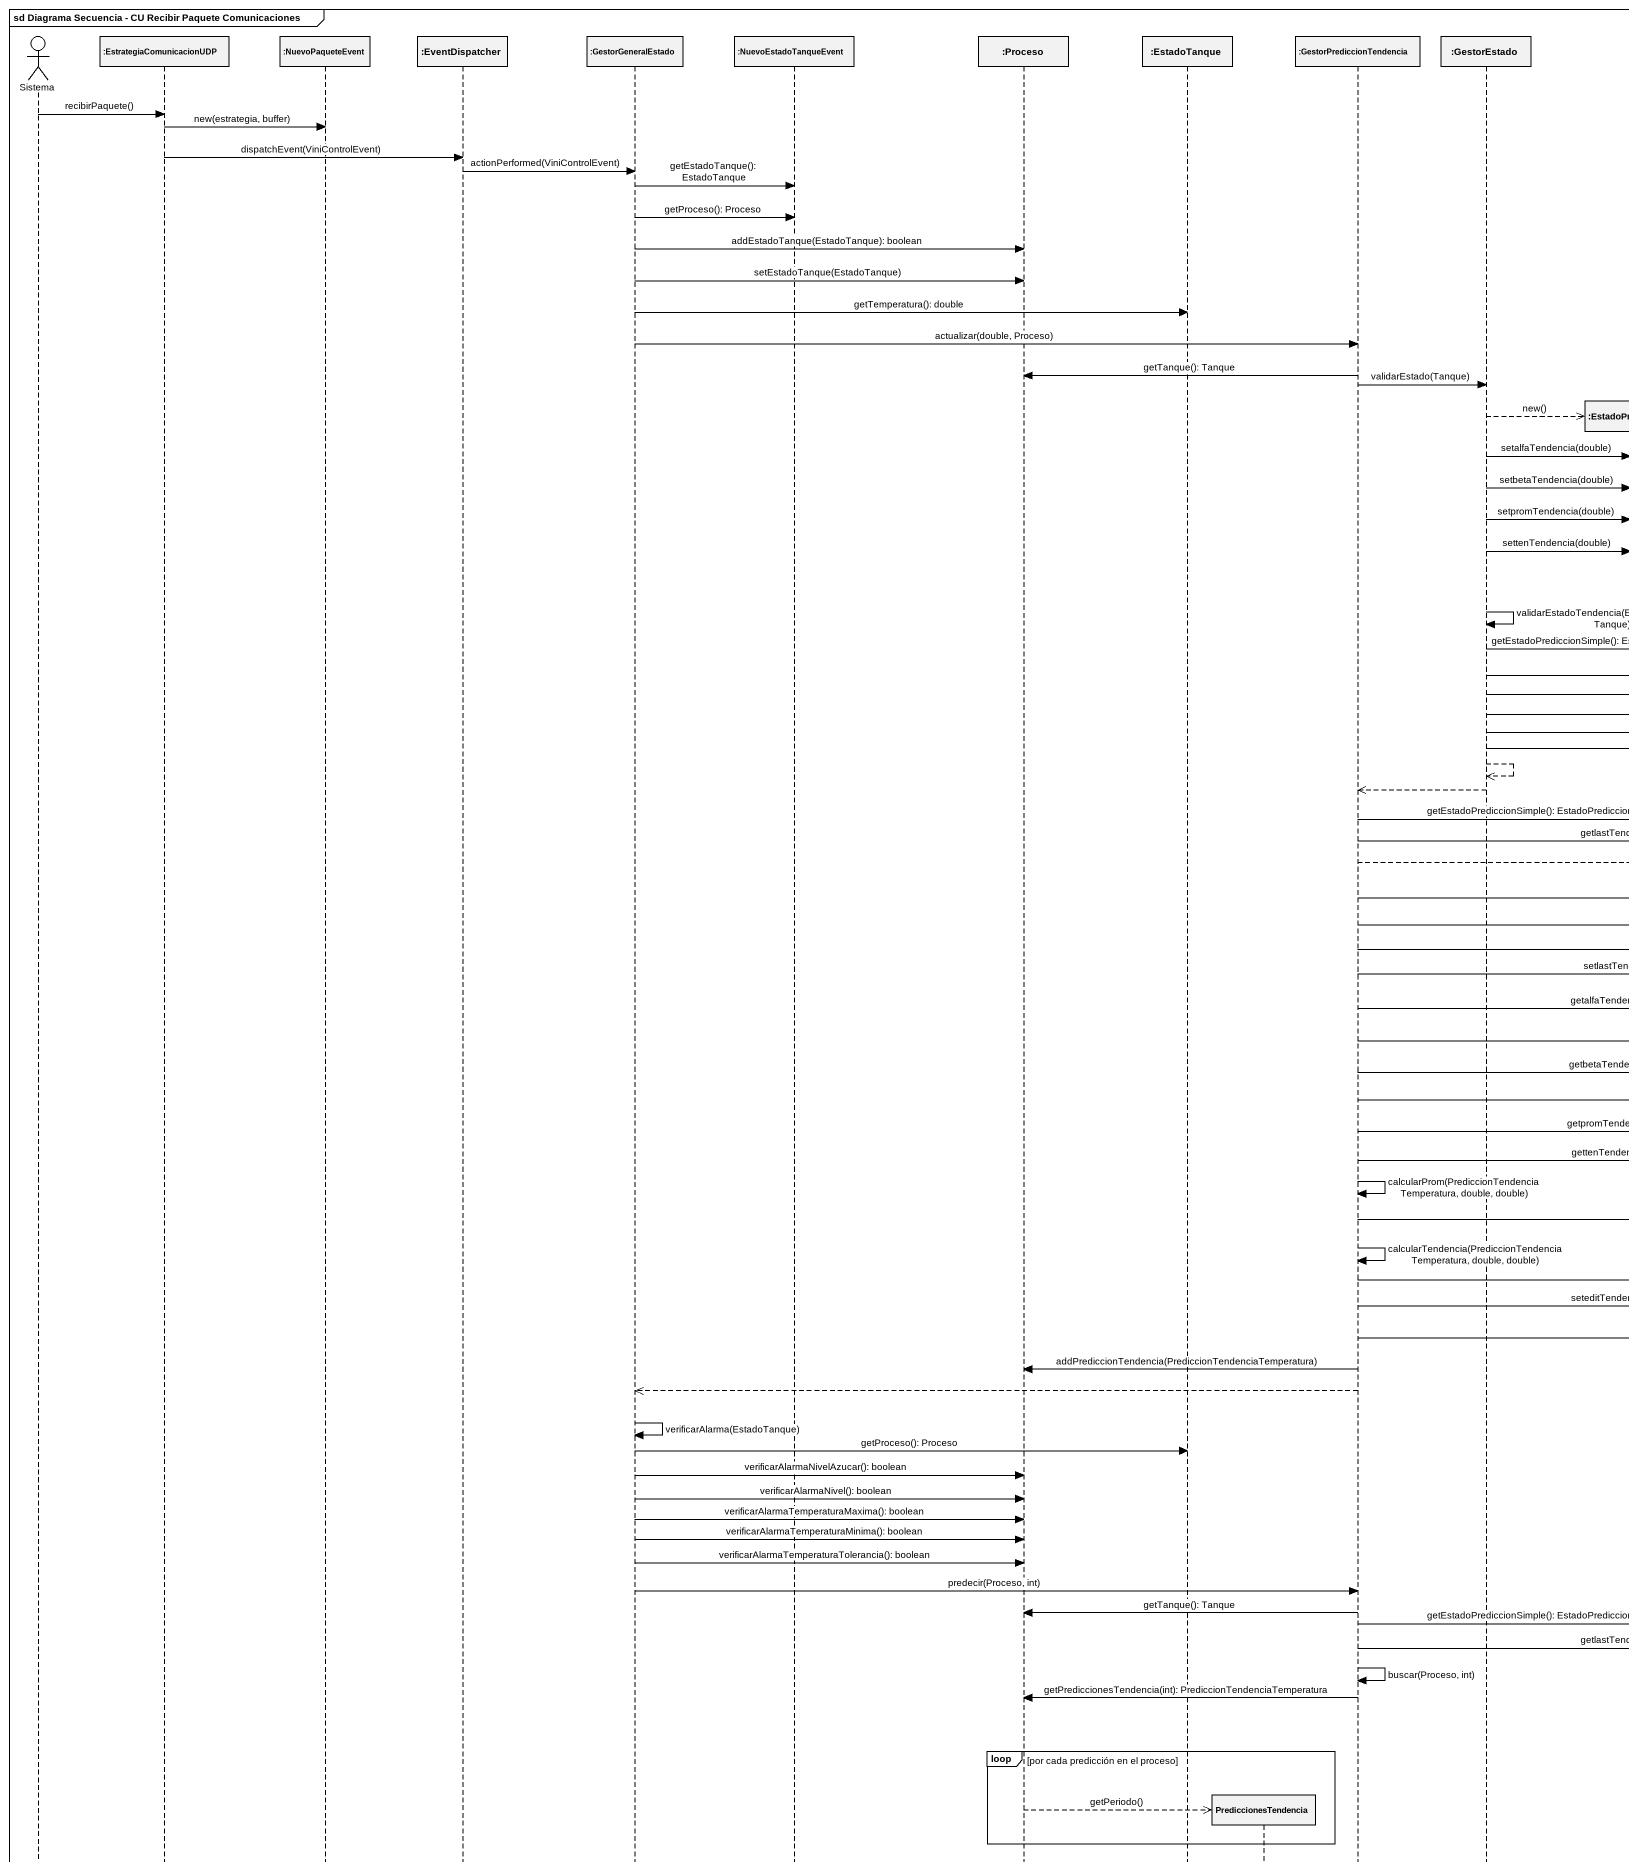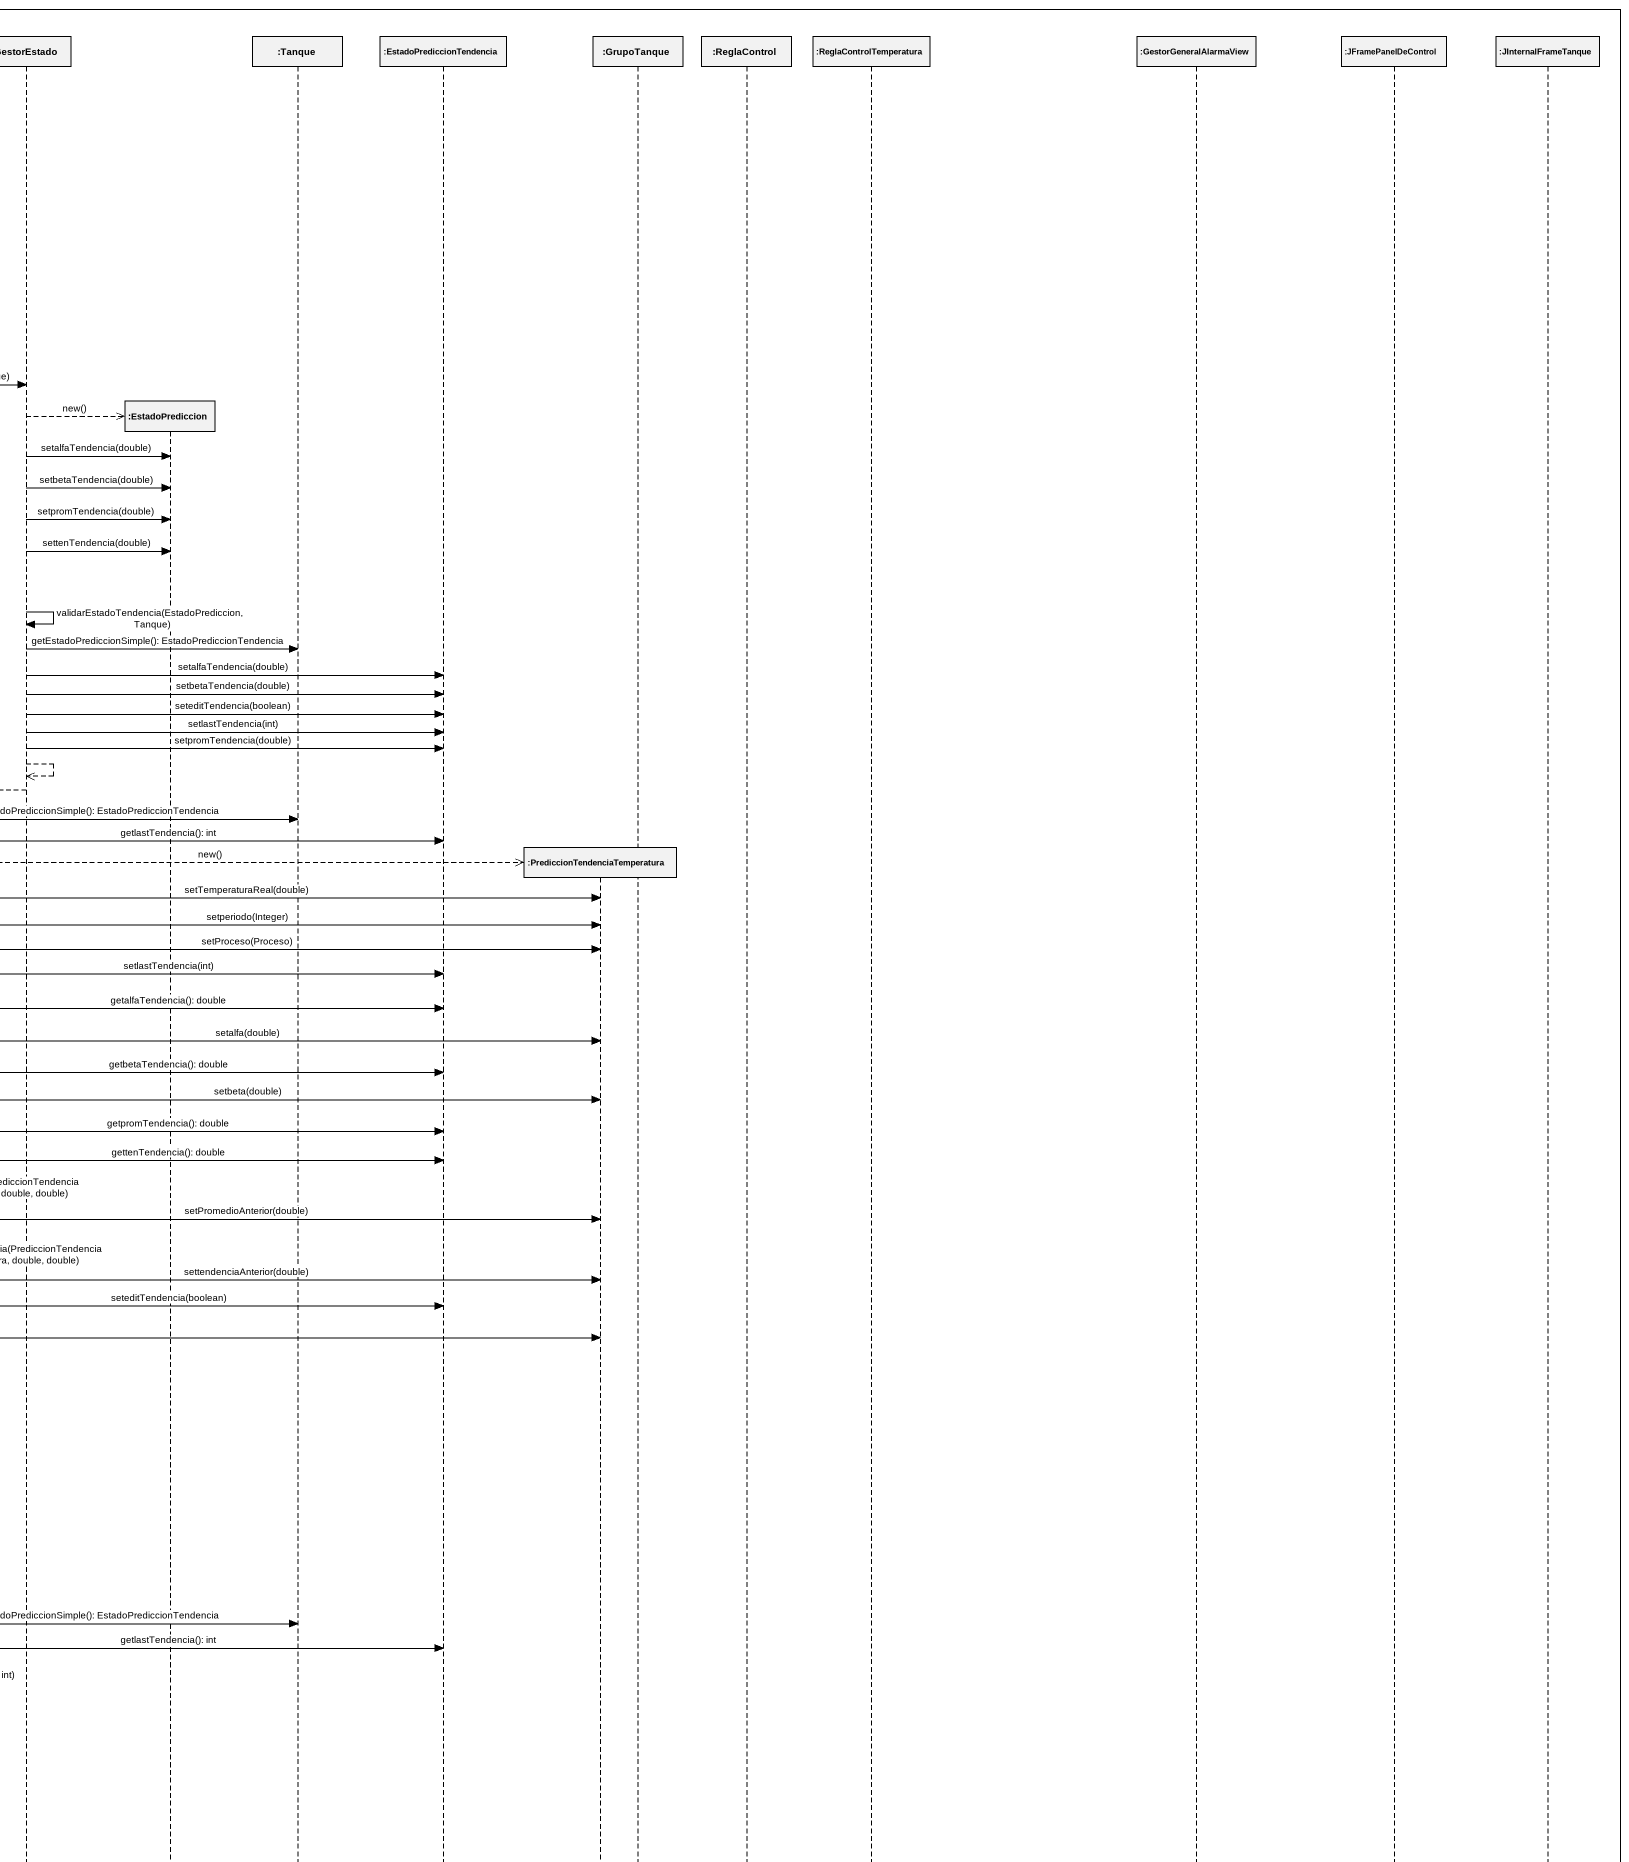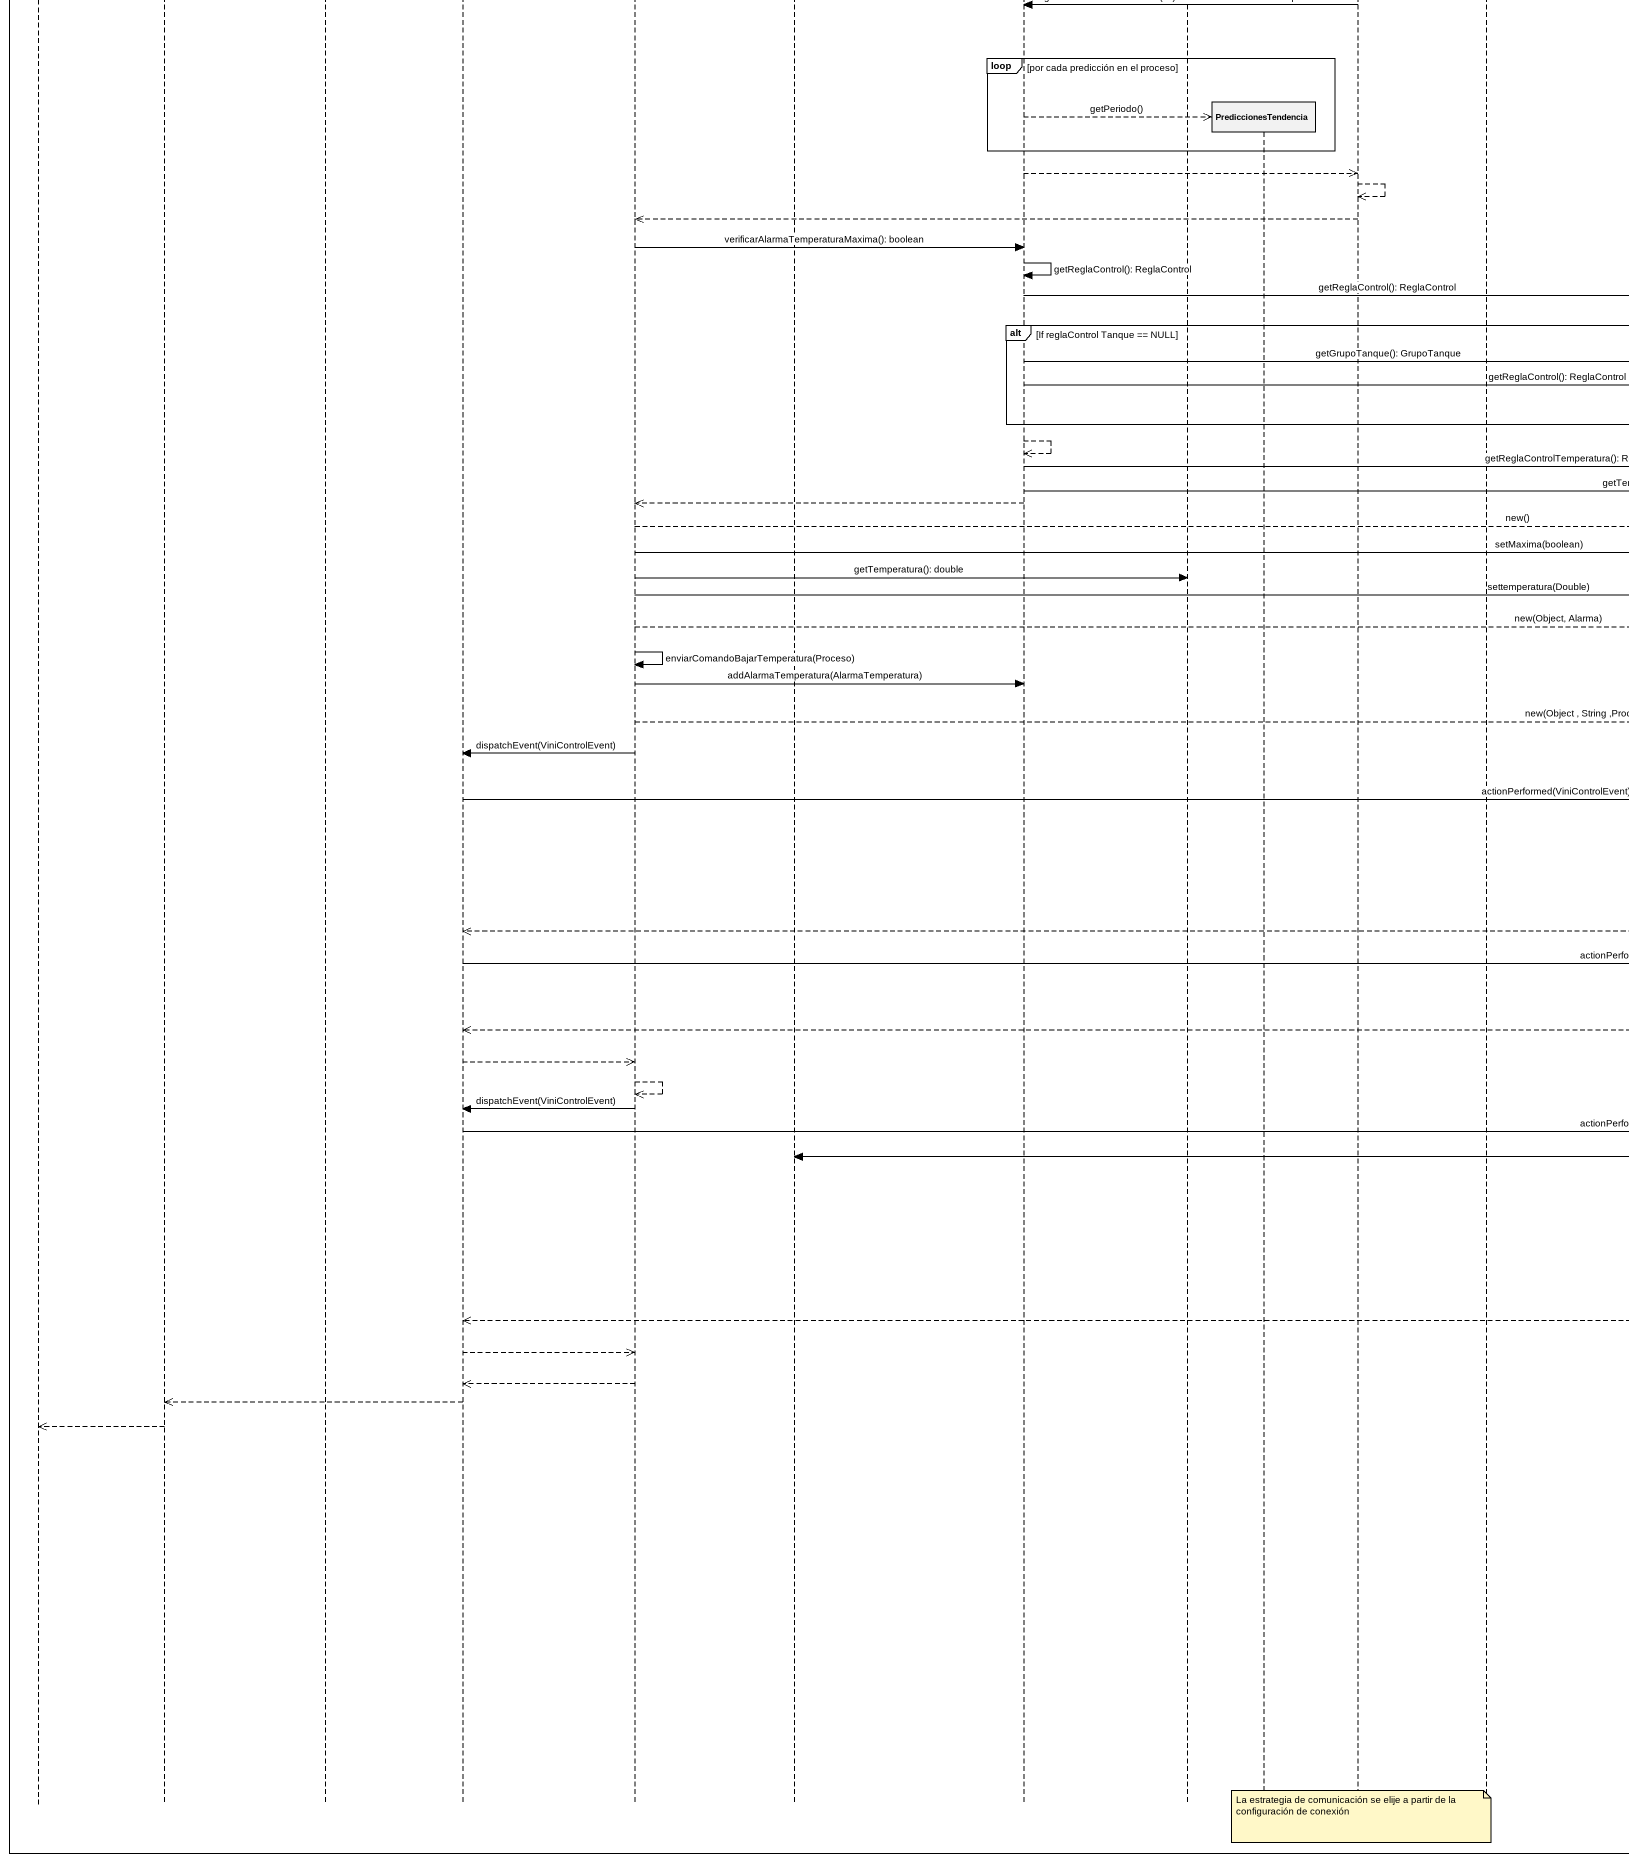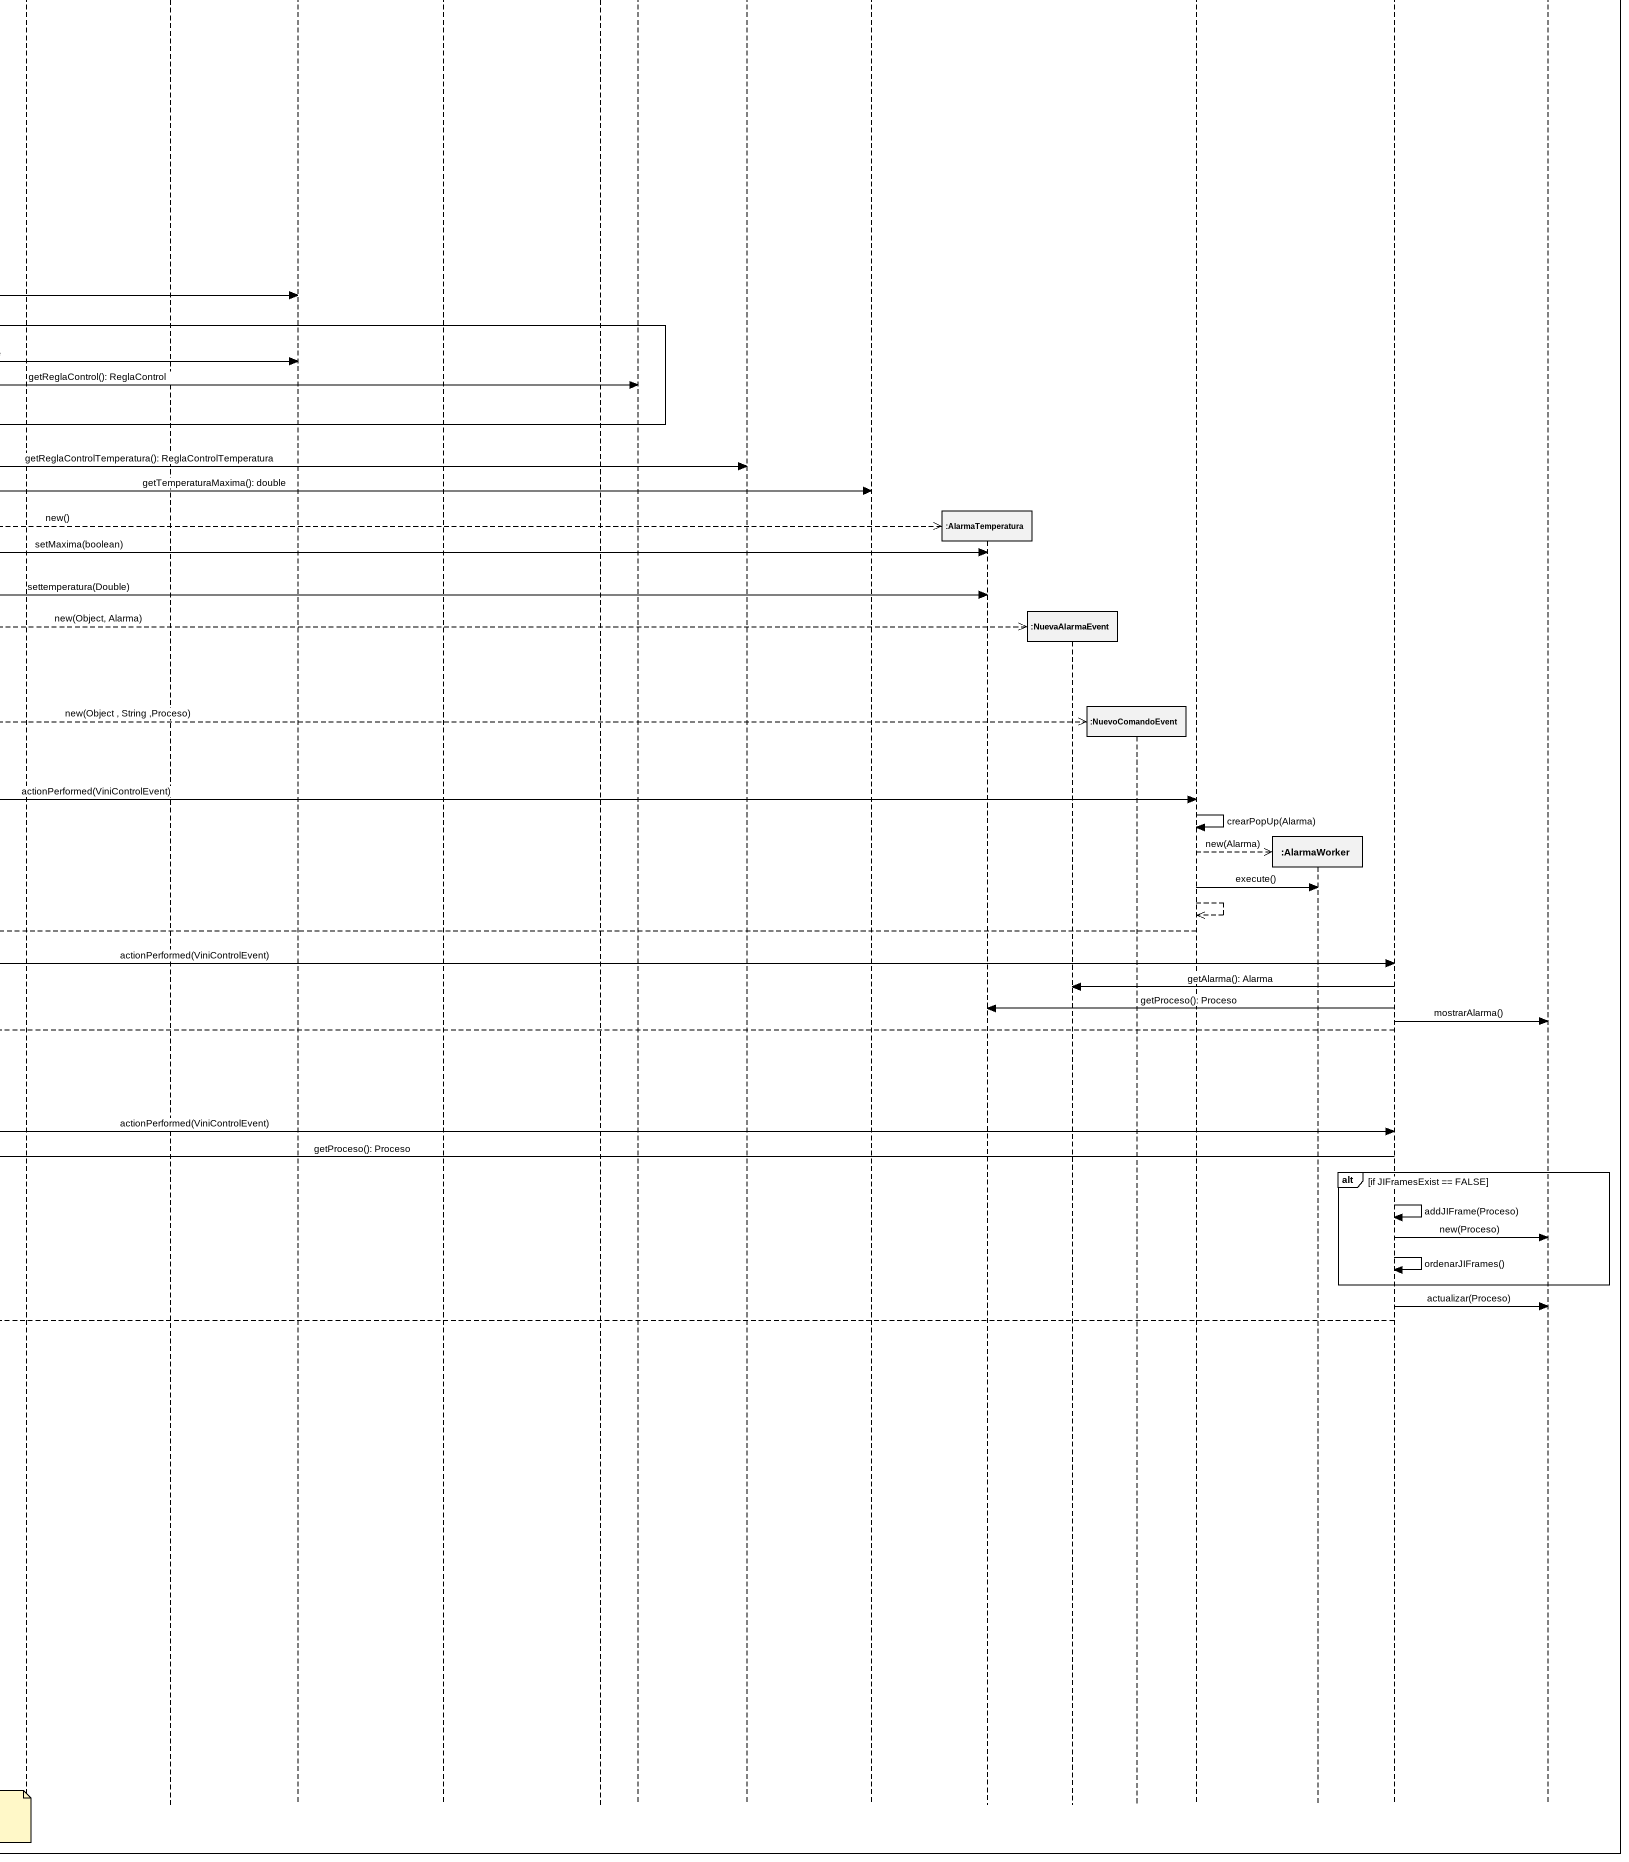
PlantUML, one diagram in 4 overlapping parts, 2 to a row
@startuml
mainframe sd Diagrama Secuencia - CU Recibir Paquete Comunicaciones
hide footbox
actor Sistema
participant ":EstrategiaComunicacionUDP" as EstrategiaComunicacionUDP
participant ":NuevoPaqueteEvent" as NuevoPaqueteEvent
participant ":EventDispatcher" as EventDispatcher
participant ":GestorGeneralEstado" as GestorGeneralEstado
participant ":NuevoEstadoTanqueEvent" as NuevoEstadoTanqueEvent
participant ":Proceso" as Proceso
participant ":EstadoTanque" as EstadoTanque
participant PrediccionesTendencia
participant ":GestorPrediccionTendencia" as GestorPrediccionTendencia
participant ":GestorEstado" as GestorEstado
participant ":EstadoPrediccion" as EstadoPrediccion
participant ":Tanque" as Tanque
participant ":EstadoPrediccionTendencia" as EstadoPrediccionTendencia
participant ":PrediccionTendenciaTemperatura" as PrediccionTendenciaTemperatu
participant ":GrupoTanque" as GrupoTanque
participant ":ReglaControl" as ReglaControl
participant ":ReglaControlTemperatura" as ReglaControlTemperatura
participant ":AlarmaTemperatura" as AlarmaTemperatura
participant ":NuevaAlarmaEvent" as NuevaAlarmaEvent
participant ":NuevoComandoEvent" as NuevoComandoEvent
participant ":GestorGeneralAlarmaView" as GestorGeneralAlarmaView
participant ":AlarmaWorker" as AlarmaWorker
participant ":JFramePanelDeControl" as JFramePanelDeControl
participant ":JInternalFrameTanque" as JInternalFrameTanque

Sistema -> EstrategiaComunicacionUDP : recibirPaquete()
EstrategiaComunicacionUDP -> NuevoPaqueteEvent : new(estrategia, buffer)
EstrategiaComunicacionUDP -> EventDispatcher : dispatchEvent(ViniControlEvent)
EventDispatcher -> GestorGeneralEstado : actionPerformed(ViniControlEvent)
GestorGeneralEstado -> NuevoEstadoTanqueEvent : getEstadoTanque(): EstadoTanque
GestorGeneralEstado -> NuevoEstadoTanqueEvent : getProceso(): Proceso
GestorGeneralEstado -> Proceso : addEstadoTanque(EstadoTanque): boolean
GestorGeneralEstado -> Proceso : setEstadoTanque(EstadoTanque)
GestorGeneralEstado -> EstadoTanque : getTemperatura(): double
GestorGeneralEstado -> GestorPrediccionTendencia : actualizar(double, Proceso)
GestorPrediccionTendencia -> Proceso : getTanque(): Tanque
GestorPrediccionTendencia -> GestorEstado : validarEstado(Tanque)
GestorEstado -->> EstadoPrediccion ** : new()
GestorEstado -> EstadoPrediccion : setalfaTendencia(double)
GestorEstado -> EstadoPrediccion : setbetaTendencia(double)
GestorEstado -> EstadoPrediccion : setpromTendencia(double)
GestorEstado -> EstadoPrediccion : settenTendencia(double)
GestorEstado -> GestorEstado : validarEstadoTendencia(EstadoPrediccion, Tanque)
GestorEstado -> Tanque : getEstadoPrediccionSimple(): EstadoPrediccionTendencia
GestorEstado -> EstadoPrediccionTendencia : setalfaTendencia(double)
GestorEstado -> EstadoPrediccionTendencia : setbetaTendencia(double)
GestorEstado -> EstadoPrediccionTendencia : seteditTendencia(boolean)
GestorEstado -> EstadoPrediccionTendencia : setlastTendencia(int)
GestorEstado -> EstadoPrediccionTendencia : setpromTendencia(double)
GestorEstado -->> GestorEstado
GestorEstado -->> GestorPrediccionTendencia
GestorPrediccionTendencia -> Tanque : getEstadoPrediccionSimple(): EstadoPrediccionTendencia
GestorPrediccionTendencia -> EstadoPrediccionTendencia : getlastTendencia(): int
GestorPrediccionTendencia -->> PrediccionTendenciaTemperatu ** : new()
GestorPrediccionTendencia -> PrediccionTendenciaTemperatu : setTemperaturaReal(double)
GestorPrediccionTendencia -> PrediccionTendenciaTemperatu : setperiodo(Integer)
GestorPrediccionTendencia -> PrediccionTendenciaTemperatu : setProceso(Proceso)
GestorPrediccionTendencia -> EstadoPrediccionTendencia : setlastTendencia(int)
GestorPrediccionTendencia -> EstadoPrediccionTendencia : getalfaTendencia(): double
GestorPrediccionTendencia -> PrediccionTendenciaTemperatu : setalfa(double)
GestorPrediccionTendencia -> EstadoPrediccionTendencia : getbetaTendencia(): double
GestorPrediccionTendencia -> PrediccionTendenciaTemperatu : setbeta(double)
GestorPrediccionTendencia -> EstadoPrediccionTendencia : getpromTendencia(): double
GestorPrediccionTendencia -> EstadoPrediccionTendencia : gettenTendencia(): double
GestorPrediccionTendencia -> GestorPrediccionTendencia : calcularProm(PrediccionTendenciaTemperatura, double, double)
GestorPrediccionTendencia -> PrediccionTendenciaTemperatu : setPromedioAnterior(double)
GestorPrediccionTendencia -> GestorPrediccionTendencia : calcularTendencia(PrediccionTendenciaTemperatura, double, double)
GestorPrediccionTendencia -> PrediccionTendenciaTemperatu : settendenciaAnterior(double)
GestorPrediccionTendencia -> EstadoPrediccionTendencia : seteditTendencia(boolean)
GestorPrediccionTendencia -> PrediccionTendenciaTemperatu
GestorPrediccionTendencia -> Proceso : addPrediccionTendencia(PrediccionTendenciaTemperatura)
GestorPrediccionTendencia -->> GestorGeneralEstado
GestorGeneralEstado -> GestorGeneralEstado : verificarAlarma(EstadoTanque)
GestorGeneralEstado -> EstadoTanque : getProceso(): Proceso
GestorGeneralEstado -> Proceso : verificarAlarmaNivelAzucar(): boolean
GestorGeneralEstado -> Proceso : verificarAlarmaNivel(): boolean
GestorGeneralEstado -> Proceso : verificarAlarmaTemperaturaMaxima(): boolean
GestorGeneralEstado -> Proceso : verificarAlarmaTemperaturaMinima(): boolean
GestorGeneralEstado -> Proceso : verificarAlarmaTemperaturaTolerancia(): boolean
GestorGeneralEstado -> GestorPrediccionTendencia : predecir(Proceso, int)
GestorPrediccionTendencia -> Proceso : getTanque(): Tanque
GestorPrediccionTendencia -> Tanque : getEstadoPrediccionSimple(): EstadoPrediccionTendencia
GestorPrediccionTendencia -> EstadoPrediccionTendencia : getlastTendencia(): int
GestorPrediccionTendencia -> GestorPrediccionTendencia : buscar(Proceso, int)
GestorPrediccionTendencia -> Proceso : getPrediccionesTendencia(int): PrediccionTendenciaTemperatura
loop por cada predicción en el proceso
  Proceso -->> PrediccionesTendencia ** : getPeriodo()
end
Proceso -->> GestorPrediccionTendencia
GestorPrediccionTendencia -->> GestorPrediccionTendencia
GestorPrediccionTendencia -->> GestorGeneralEstado
GestorGeneralEstado -> Proceso : verificarAlarmaTemperaturaMaxima(): boolean
Proceso -> Proceso : getReglaControl(): ReglaControl
Proceso -> Tanque : getReglaControl(): ReglaControl
alt If reglaControl Tanque == NULL
  Proceso -> Tanque : getGrupoTanque(): GrupoTanque
  Proceso -> GrupoTanque : getReglaControl(): ReglaControl
end
Proceso -->> Proceso
Proceso -> ReglaControl : getReglaControlTemperatura(): ReglaControlTemperatura
Proceso -> ReglaControlTemperatura : getTemperaturaMaxima(): double
Proceso -->> GestorGeneralEstado
GestorGeneralEstado -->> AlarmaTemperatura ** : new()
GestorGeneralEstado -> AlarmaTemperatura : setMaxima(boolean)
GestorGeneralEstado -> EstadoTanque : getTemperatura(): double
GestorGeneralEstado -> AlarmaTemperatura : settemperatura(Double)
GestorGeneralEstado -->> NuevaAlarmaEvent ** : new(Object, Alarma)
GestorGeneralEstado -> GestorGeneralEstado : enviarComandoBajarTemperatura(Proceso)
GestorGeneralEstado -> Proceso : addAlarmaTemperatura(AlarmaTemperatura)
GestorGeneralEstado -->> NuevoComandoEvent ** : new(Object , String ,Proceso)
GestorGeneralEstado -> EventDispatcher : dispatchEvent(ViniControlEvent)
EventDispatcher -> GestorGeneralAlarmaView : actionPerformed(ViniControlEvent)
GestorGeneralAlarmaView -> GestorGeneralAlarmaView : crearPopUp(Alarma)
GestorGeneralAlarmaView -->> AlarmaWorker ** : new(Alarma)
GestorGeneralAlarmaView -> AlarmaWorker : execute()
GestorGeneralAlarmaView -->> GestorGeneralAlarmaView
GestorGeneralAlarmaView -->> EventDispatcher
EventDispatcher -> JFramePanelDeControl : actionPerformed(ViniControlEvent)
JFramePanelDeControl -> NuevaAlarmaEvent : getAlarma(): Alarma
JFramePanelDeControl -> AlarmaTemperatura : getProceso(): Proceso
JFramePanelDeControl -> JInternalFrameTanque : mostrarAlarma()
JFramePanelDeControl -->> EventDispatcher
EventDispatcher -->> GestorGeneralEstado
GestorGeneralEstado -->> GestorGeneralEstado
GestorGeneralEstado -> EventDispatcher : dispatchEvent(ViniControlEvent)
EventDispatcher -> JFramePanelDeControl : actionPerformed(ViniControlEvent)
JFramePanelDeControl -> NuevoEstadoTanqueEvent : getProceso(): Proceso
alt if JIFramesExist == FALSE
  JFramePanelDeControl -> JFramePanelDeControl : addJIFrame(Proceso)
  JFramePanelDeControl -> JInternalFrameTanque : new(Proceso)
  JFramePanelDeControl -> JFramePanelDeControl : ordenarJIFrames()
end
JFramePanelDeControl -> JInternalFrameTanque : actualizar(Proceso)
JFramePanelDeControl -->> EventDispatcher
EventDispatcher -->> GestorGeneralEstado
GestorGeneralEstado -->> EventDispatcher
EventDispatcher -->> EstrategiaComunicacionUDP
EstrategiaComunicacionUDP -->> Sistema
note over GestorPrediccionTendencia : La estrategia de comunicación se elije a partir de la configuración de conexión
@enduml
